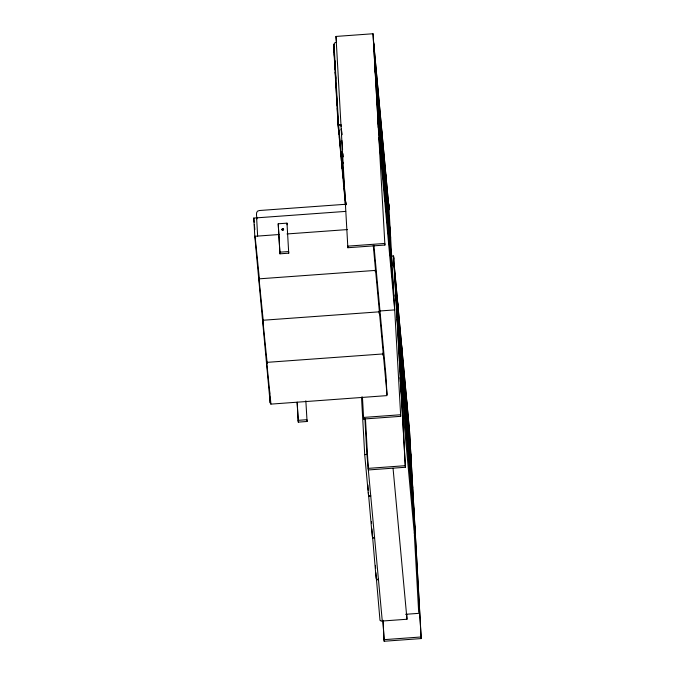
<?xml version="1.0" encoding="UTF-8"?>
<svg xmlns="http://www.w3.org/2000/svg" width="675" height="675" viewBox="0 0 675 675"><rect width="100%" height="100%" fill="white"/><g stroke="black" fill="none" stroke-linecap="round" stroke-linejoin="round"><path stroke-width="1.01" d="M375.511 270.051L375.072 270.346M379.367 311.816L262.803 320.262M383.223 353.582L382.776 353.886M375.19 271.688L375.469 269.224M379.046 313.453L379.316 310.998M382.902 355.227L383.172 352.763M281.753 229.492L282.842 228.698L283.5 228.943L283.34 230.099M283.702 229.475L282.614 230.276L281.737 229.382M259.31 278.783L258.947 278.497M267.013 362.323L266.659 362.036M270.945 404.038L266.642 361.572M364.787 454.646L366.896 454.326L382.278 621.034M368.643 496.412L370.752 496.091M372.499 538.178L374.608 537.857M376.346 579.943L378.464 579.623M375.317 270.413L259.166 278.834M383.02 353.945L266.878 362.365M270.726 404.131L387.028 395.609L386.007 376.296L373.916 245.236M282.125 228.994L283.508 229.061M373.039 33.75L384.91 245.042L347.861 247.725L335.99 36.433L373.039 33.75L378.422 128.014L378.287 126.512M336.403 42.491L335.036 42.592L334.235 43.656A3.08 3.08 0 0 0 334.058 44.39L338.538 124.554L341.896 160.895A3.08 3.08 0 0 0 342.174 161.595L343.119 162.532M341.719 157.764L341.896 160.895L341.398 160.928L338.048 124.588L333.568 44.423L334.058 44.39M338.048 124.588L340.993 124.554L341.179 126.596M340.875 151.554L341.618 163.325L343.187 163.274M345.904 204.255L259.428 210.516C255.108 210.6 256.686 216.253 256.989 218.843M269.84 396.925L270.177 403L254.796 236.292L253.775 218.059L345.76 211.385M286.993 223.155L288.731 253.184L279.965 253.825L278.218 223.788L286.993 223.155L287.145 224.792M254.796 236.292L279.231 234.52M287.002 233.955L347.49 229.567M279.813 252.188L288.579 251.556L288.731 253.184M391.492 256.129L393.55 255.977L393.829 259.057M379.266 311.023L394.706 309.901L378.894 137.793M399.516 345.6L401.574 345.448L406.131 425.807M404.283 397.195L406.342 397.043L410.889 477.402M298.131 420.331L306.897 419.698L307.066 421.487L298.291 422.12L297.127 402.452M400.714 416.34L400.57 414.754L363.513 417.437L363.665 419.023L400.714 416.34L388.707 203.546L388.994 206.626M368.212 468.374L405.27 465.682L405.413 467.269L368.364 469.952L365.462 419.091M370.718 495.728L369.318 495.788L368.516 495.07M374.574 537.494L373.174 537.553L372.372 536.836M378.43 579.268L377.021 579.319L376.228 578.61M405.582 614.301L418.719 613.347M406.688 613.988L406.983 619.245L381.173 621.11L380.076 620.376M384.024 639.664L421.073 636.981L421.225 638.567L384.168 641.25L382.97 620.789M281.939 229.913L282.597 230.158M255.656 238.309L255.082 236.267L259.504 280.074M263.36 321.84L258.938 278.041M267.216 363.614L262.786 319.807M373.579 41.394L388.96 208.102M394.082 263.621L409.472 430.329M373.672 43.031L389.053 209.748M394.175 265.258L409.556 431.975M375.165 69.694L378.557 106.456M378.7 108.042L382.565 149.884M382.708 151.47L387.323 201.479M387.467 203.065L390.547 236.41M395.668 291.921L399.06 328.683M399.203 330.269L403.068 372.111M403.211 373.697L407.827 423.706M407.978 425.292L411.05 458.637M375.258 71.432L378.65 108.186M378.802 109.772L382.657 151.613M382.809 153.2L387.416 203.217M387.568 204.795L390.639 238.14M395.769 293.659L399.161 330.413M399.305 331.999L403.161 373.84M403.312 375.427L407.928 425.444M408.071 427.022L411.151 460.367M376.701 97.141L392.175 265.587M397.204 319.368L412.678 487.814M378.076 121.812L393.55 290.166M398.579 344.039L414.053 512.392M393.803 294.722L393.947 296.224M398.79 348.739L398.925 350.241M414.315 516.949L414.45 518.451M399.398 360.011L415.218 532.128M399.938 377.696L400.326 381.881M400.613 385.028L414.045 530.542M384.91 245.042L384.767 243.456L347.709 246.147L347.861 247.725M373.267 245.422L387.028 394.529M393.052 468.256L406.983 619.245M335.99 36.433L336.462 41.614M341.407 129.288L341.887 134.528M333.568 44.423L334.462 54.152M341.879 134.882L341.39 128.866M334.285 54.363L334.479 56.455M334.859 60.649L335.154 63.796M341.229 129.195L341.373 130.697M341.837 140.476L342.605 149.521M342.993 153.706L343.28 156.845M335.855 78.342L335.273 72.048L335.737 80.3M336.336 83.582L336.53 85.674M336.116 84.493L336.504 88.687M339.626 124.647L339.702 125.423M345.279 197.606L341.82 158.085M345.668 201.766L345.954 204.879L345.777 201.757M338.15 123.584L338.529 127.642M338.715 129.668L339.179 134.747M339.373 136.772L339.837 141.851M340.023 143.885L340.495 148.956M342.073 166.118L342.562 171.349M342.757 173.441L343.238 178.672M343.432 180.765L343.913 185.988M344.107 188.08L344.587 193.312M341.618 163.325L345.457 204.922M368.39 494.572L364.719 454.748L361.496 397.043M372.246 536.338L368.339 492.32M376.102 578.112L371.9 528.846M379.957 619.878L375.874 572.712M278.218 223.788L279.965 253.825M253.775 218.059L254.163 222.252M254.357 224.345L254.838 229.584M414.121 531.461L414.281 533.706M421.225 638.567L409.21 425.773L421.073 636.981M414.349 534.693L418.686 612.368M397.718 303.607L402.123 382.379M397.567 302.02L401.971 380.801M393.694 257.563L405.413 467.269M393.55 255.977L405.27 465.682M385.83 174.817L390.386 255.184M381.215 124.807L385.619 203.58M381.071 123.221L385.476 202.002M377.063 79.793L381.611 160.152M382.995 620.283L384.168 641.25M375.46 565.363L375.637 568.51M371.486 521.497L371.604 523.597M364.897 418.559L366.896 454.326M367.926 484.979L368.221 490.227M362.433 397.001L363.665 419.023M345.634 202.635L345.752 204.702M345.035 195.809L345.262 199.969M345.381 202.053L345.558 205.175M344.334 188.173L344.571 192.291M344.731 195.269L344.984 199.825M341.499 157.832L342.09 168.446M340.276 143.767L340.563 148.922M340.732 151.9L340.985 156.448M333.982 48.904L334.454 57.485M334.631 60.607L335.154 69.972M335.964 84.392L336.479 93.673M336.597 95.74L337.171 106.051M337.289 108.11L337.863 118.42M337.981 120.488L338.453 129.043M305.843 400.764L307.066 421.487M297.177 402.14L298.291 422.12M269.443 389.829L269.671 393.879M256.618 217.848L257.639 236.081"/></g></svg>
